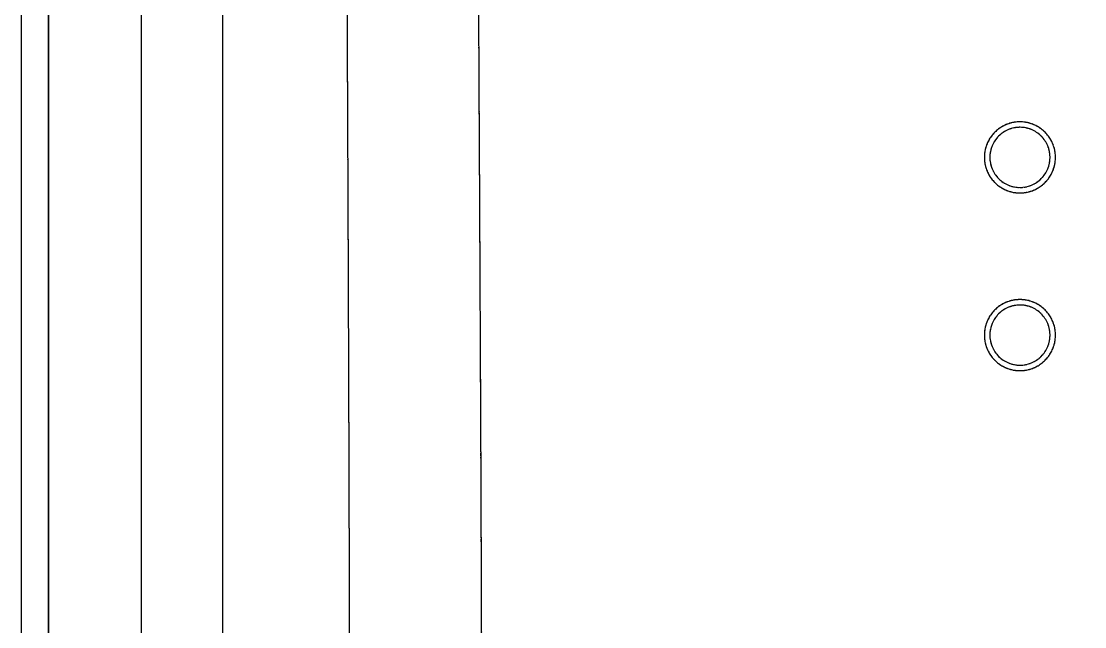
# Model space of a CAD drawing. Header units: millimetres. Extents: x 18456 to 179493, y -203649 to 469211.
# Drawn here: x 142834.6 to 143223.3, y -100032.5 to -99811 of the extents above; entities that cross this region are included whole.
import ezdxf

# ---------------------------------------------------------------- set-up
doc = ezdxf.new("R2010")
doc.units = ezdxf.units.MM
doc.linetypes.add('X-평면도(기본형)$0$HIDDENX2', pattern=[0.75, 0.5, -0.25])
for name, color, linetype, true_color in [('X-평면도(기본형)$0$FIN', 9, 'Continuous', 0x808080), ('X-평면도(기본형)$0$FUR', 6, 'Continuous', 0xff00ff), ('X-평면도(기본형)$0$MC', 7, 'Continuous', 0x7f7fff)]:
    doc.layers.add(name, color=color, linetype=linetype, true_color=true_color)

# ---------------------------------------------------------------- blocks, each defined once
blk = doc.blocks.new('X-평면도(기본형)$0$SB1703 1500')
at = {"layer": 'X-평면도(기본형)$0$FUR', "color": 8, "linetype": 'X-평면도(기본형)$0$HIDDENX2', "ltscale": 2, "true_color": 0x808080}
for points, degree in [([(1500, 800), (750, 800), (0, 800)], 2), ([(106.13, 766.08), (692.17, 766.08), (1278.21, 766.08)], 2), ([(106.13, 736.37), (496.82, 736.37), (887.51, 736.37), (1278.21, 736.37)], 3), ([(206.07, 689.73), (405.57, 690.03), (604.95, 691.06)], 2)]:
    blk.add_open_spline(points, degree=degree, dxfattribs=at)
at = {"layer": 'X-평면도(기본형)$0$FUR'}
for points in [[(1500, 800), (750, 800), (0, 800)], [(106.13, 766.08), (692.17, 766.08), (1278.21, 766.08)]]:
    blk.add_open_spline(points, degree=2, dxfattribs=at)
at = {"layer": 'X-평면도(기본형)$0$FUR', "color": 8, "true_color": 0x808080}
for points, degree in [([(106.13, 736.37), (496.82, 736.37), (887.51, 736.37), (1278.21, 736.37)], 3), ([(206.07, 689.73), (405.57, 690.03), (604.95, 691.06)], 2)]:
    blk.add_open_spline(points, degree=degree, dxfattribs=at)
at = {"layer": 'X-평면도(기본형)$0$FUR', "color": 8, "linetype": 'X-평면도(기본형)$0$HIDDENX2', "ltscale": 2, "true_color": 0x808080}
for points, knots in [([(206.53, 641.36), (273.18, 641.52), (339.8, 641.74), (439.77, 642.17), (472.96, 642.33), (523.02, 642.59), (539.64, 642.68), (572.91, 642.86), (589.66, 642.96), (606.23, 643.07)], [0, 0, 0, 0, 0.5, 0.5, 0.75, 0.75, 0.875, 0.875, 1, 1, 1, 1]), ([(439.7, 458), (439.07, 457.98), (437.83, 457.93), (436.02, 457.51), (434.28, 456.87), (432.65, 455.98), (431.16, 454.87), (429.84, 453.54), (428.72, 452.05), (427.83, 450.42), (427.19, 448.68), (426.77, 446.87), (426.72, 445.63), (426.7, 445)], [0, 0, 0, 0, 0.091508, 0.182212, 0.272591, 0.363079, 0.454125, 0.545905, 0.636948, 0.72743, 0.817801, 0.908498, 1, 1, 1, 1]), ([(450.7, 445), (450.7, 445.72), (450.55, 447.17), (450.13, 448.54), (449.31, 450.53), (448.49, 451.77), (446.47, 453.79), (445.22, 454.62), (442.59, 455.71), (441.13, 456), (438.27, 456), (436.8, 455.71), (434.17, 454.62), (432.93, 453.79), (430.91, 451.77), (430.08, 450.53), (428.99, 447.89), (428.69, 446.43), (428.7, 445)], [0, 0, 0, 0, 0.0625, 0.125, 0.125, 0.25, 0.25, 0.375, 0.375, 0.5, 0.5, 0.625, 0.625, 0.75, 0.75, 0.875, 0.875, 1, 1, 1, 1]), ([(452.7, 445), (452.67, 445.63), (452.62, 446.87), (452.21, 448.68), (451.56, 450.42), (450.67, 452.05), (449.56, 453.54), (448.24, 454.86), (446.74, 455.98), (445.11, 456.87), (443.38, 457.51), (441.56, 457.93), (440.32, 457.98), (439.7, 458)], [0, 0, 0, 0, 0.091512, 0.182215, 0.272587, 0.363067, 0.454105, 0.545879, 0.63692, 0.727403, 0.81778, 0.908487, 1, 1, 1, 1]), ([(504.7, 458), (504.07, 457.98), (502.83, 457.93), (501.02, 457.51), (499.28, 456.87), (497.65, 455.98), (496.16, 454.87), (494.84, 453.54), (493.72, 452.05), (492.83, 450.42), (492.19, 448.68), (491.77, 446.87), (491.72, 445.63), (491.7, 445)], [0, 0, 0, 0, 0.091502, 0.182204, 0.272581, 0.363068, 0.454114, 0.545894, 0.636938, 0.727421, 0.817795, 0.908494, 1, 1, 1, 1]), ([(515.7, 445), (515.7, 445.72), (515.55, 447.17), (515.13, 448.54), (514.31, 450.53), (513.49, 451.77), (511.47, 453.79), (510.22, 454.62), (507.59, 455.71), (506.13, 456), (503.27, 456), (501.8, 455.71), (499.17, 454.62), (497.93, 453.79), (495.91, 451.77), (495.08, 450.53), (493.99, 447.89), (493.69, 446.43), (493.7, 445)], [0, 0, 0, 0, 0.0625, 0.125, 0.125, 0.25, 0.25, 0.375, 0.375, 0.5, 0.5, 0.625, 0.625, 0.75, 0.75, 0.875, 0.875, 1, 1, 1, 1]), ([(517.7, 445), (517.67, 445.63), (517.62, 446.87), (517.21, 448.68), (516.56, 450.42), (515.67, 452.05), (514.56, 453.54), (513.24, 454.87), (511.74, 455.98), (510.11, 456.87), (508.38, 457.51), (506.56, 457.93), (505.32, 457.98), (504.7, 458)], [0, 0, 0, 0, 0.091516, 0.182221, 0.272595, 0.363075, 0.454114, 0.54589, 0.63693, 0.727413, 0.817788, 0.908492, 1, 1, 1, 1]), ([(426.7, 445), (426.72, 444.38), (426.77, 443.14), (427.19, 441.32), (427.83, 439.58), (428.72, 437.96), (429.84, 436.46), (431.16, 435.14), (432.65, 434.03), (434.28, 433.14), (436.02, 432.49), (437.83, 432.08), (439.07, 432.03), (439.7, 432)], [0, 0, 0, 0, 0.091507, 0.182206, 0.272577, 0.363057, 0.454096, 0.545872, 0.636914, 0.727399, 0.817778, 0.908486, 1, 1, 1, 1]), ([(428.7, 445), (428.7, 443.56), (428.98, 442.13), (430.08, 439.46), (430.91, 438.23), (432.93, 436.21), (434.17, 435.38), (436.81, 434.29), (438.27, 434), (441.13, 434), (442.59, 434.29), (445.23, 435.38), (446.46, 436.21), (448.49, 438.23), (449.31, 439.46), (450.14, 441.46), (450.55, 442.84), (450.7, 444.28), (450.7, 445)], [0, 0, 0, 0, 0.125, 0.125, 0.25, 0.25, 0.375, 0.375, 0.5, 0.5, 0.625, 0.625, 0.75, 0.75, 0.875, 0.875, 0.9375, 1, 1, 1, 1]), ([(439.7, 432), (440.32, 432.03), (441.56, 432.08), (443.38, 432.49), (445.11, 433.14), (446.74, 434.03), (448.24, 435.14), (449.56, 436.46), (450.67, 437.96), (451.56, 439.59), (452.21, 441.32), (452.62, 443.14), (452.67, 444.38), (452.7, 445)], [0, 0, 0, 0, 0.091509, 0.182213, 0.272591, 0.363077, 0.454119, 0.545896, 0.636937, 0.727419, 0.817792, 0.908493, 1, 1, 1, 1]), ([(491.7, 445), (491.72, 444.38), (491.77, 443.14), (492.19, 441.32), (492.83, 439.58), (493.72, 437.96), (494.84, 436.46), (496.16, 435.14), (497.65, 434.03), (499.28, 433.14), (501.02, 432.49), (502.83, 432.08), (504.07, 432.03), (504.7, 432)], [0, 0, 0, 0, 0.091513, 0.182215, 0.272588, 0.363068, 0.454107, 0.545883, 0.636923, 0.727407, 0.817784, 0.90849, 1, 1, 1, 1]), ([(493.7, 445), (493.7, 443.56), (493.98, 442.13), (495.08, 439.46), (495.91, 438.23), (497.93, 436.21), (499.17, 435.38), (501.81, 434.29), (503.27, 434), (506.13, 434), (507.59, 434.29), (510.23, 435.38), (511.46, 436.21), (513.49, 438.23), (514.31, 439.46), (515.14, 441.46), (515.55, 442.84), (515.7, 444.28), (515.7, 445)], [0, 0, 0, 0, 0.125, 0.125, 0.25, 0.25, 0.375, 0.375, 0.5, 0.5, 0.625, 0.625, 0.75, 0.75, 0.875, 0.875, 0.9375, 1, 1, 1, 1]), ([(504.7, 432), (505.32, 432.03), (506.56, 432.08), (508.38, 432.49), (510.11, 433.14), (511.74, 434.03), (513.24, 435.14), (514.56, 436.46), (515.67, 437.96), (516.56, 439.59), (517.21, 441.32), (517.62, 443.14), (517.67, 444.38), (517.7, 445)], [0, 0, 0, 0, 0.091505, 0.182208, 0.272585, 0.363069, 0.45411, 0.545886, 0.636927, 0.72741, 0.817785, 0.908488, 1, 1, 1, 1])]:
    blk.add_open_spline(points, degree=3, knots=knots, dxfattribs=at)
at = {"layer": 'X-평면도(기본형)$0$FUR', "color": 8, "true_color": 0x808080}
for points, knots in [([(206.53, 641.36), (273.18, 641.52), (339.8, 641.74), (439.77, 642.17), (472.96, 642.33), (523.02, 642.59), (539.64, 642.68), (572.91, 642.86), (589.66, 642.96), (606.23, 643.07)], [0, 0, 0, 0, 0.5, 0.5, 0.75, 0.75, 0.875, 0.875, 1, 1, 1, 1]), ([(439.7, 458), (439.07, 457.98), (437.83, 457.93), (436.02, 457.51), (434.28, 456.87), (432.65, 455.98), (431.16, 454.87), (429.84, 453.54), (428.72, 452.05), (427.83, 450.42), (427.19, 448.68), (426.77, 446.87), (426.72, 445.63), (426.7, 445)], [0, 0, 0, 0, 0.091508, 0.182212, 0.272591, 0.363079, 0.454125, 0.545905, 0.636948, 0.72743, 0.817801, 0.908498, 1, 1, 1, 1]), ([(450.7, 445), (450.7, 445.72), (450.55, 447.17), (450.13, 448.54), (449.31, 450.53), (448.49, 451.77), (446.47, 453.79), (445.22, 454.62), (442.59, 455.71), (441.13, 456), (438.27, 456), (436.8, 455.71), (434.17, 454.62), (432.93, 453.79), (430.91, 451.77), (430.08, 450.53), (428.99, 447.89), (428.69, 446.43), (428.7, 445)], [0, 0, 0, 0, 0.0625, 0.125, 0.125, 0.25, 0.25, 0.375, 0.375, 0.5, 0.5, 0.625, 0.625, 0.75, 0.75, 0.875, 0.875, 1, 1, 1, 1]), ([(452.7, 445), (452.67, 445.63), (452.62, 446.87), (452.21, 448.68), (451.56, 450.42), (450.67, 452.05), (449.56, 453.54), (448.24, 454.86), (446.74, 455.98), (445.11, 456.87), (443.38, 457.51), (441.56, 457.93), (440.32, 457.98), (439.7, 458)], [0, 0, 0, 0, 0.091512, 0.182215, 0.272587, 0.363067, 0.454105, 0.545879, 0.63692, 0.727403, 0.81778, 0.908487, 1, 1, 1, 1]), ([(504.7, 458), (504.07, 457.98), (502.83, 457.93), (501.02, 457.51), (499.28, 456.87), (497.65, 455.98), (496.16, 454.87), (494.84, 453.54), (493.72, 452.05), (492.83, 450.42), (492.19, 448.68), (491.77, 446.87), (491.72, 445.63), (491.7, 445)], [0, 0, 0, 0, 0.091502, 0.182204, 0.272581, 0.363068, 0.454114, 0.545894, 0.636938, 0.727421, 0.817795, 0.908494, 1, 1, 1, 1]), ([(515.7, 445), (515.7, 445.72), (515.55, 447.17), (515.13, 448.54), (514.31, 450.53), (513.49, 451.77), (511.47, 453.79), (510.22, 454.62), (507.59, 455.71), (506.13, 456), (503.27, 456), (501.8, 455.71), (499.17, 454.62), (497.93, 453.79), (495.91, 451.77), (495.08, 450.53), (493.99, 447.89), (493.69, 446.43), (493.7, 445)], [0, 0, 0, 0, 0.0625, 0.125, 0.125, 0.25, 0.25, 0.375, 0.375, 0.5, 0.5, 0.625, 0.625, 0.75, 0.75, 0.875, 0.875, 1, 1, 1, 1]), ([(517.7, 445), (517.67, 445.63), (517.62, 446.87), (517.21, 448.68), (516.56, 450.42), (515.67, 452.05), (514.56, 453.54), (513.24, 454.87), (511.74, 455.98), (510.11, 456.87), (508.38, 457.51), (506.56, 457.93), (505.32, 457.98), (504.7, 458)], [0, 0, 0, 0, 0.091516, 0.182221, 0.272595, 0.363075, 0.454114, 0.54589, 0.63693, 0.727413, 0.817788, 0.908492, 1, 1, 1, 1]), ([(426.7, 445), (426.72, 444.38), (426.77, 443.14), (427.19, 441.32), (427.83, 439.58), (428.72, 437.96), (429.84, 436.46), (431.16, 435.14), (432.65, 434.03), (434.28, 433.14), (436.02, 432.49), (437.83, 432.08), (439.07, 432.03), (439.7, 432)], [0, 0, 0, 0, 0.091507, 0.182206, 0.272577, 0.363057, 0.454096, 0.545872, 0.636914, 0.727399, 0.817778, 0.908486, 1, 1, 1, 1]), ([(428.7, 445), (428.7, 443.56), (428.98, 442.13), (430.08, 439.46), (430.91, 438.23), (432.93, 436.21), (434.17, 435.38), (436.81, 434.29), (438.27, 434), (441.13, 434), (442.59, 434.29), (445.23, 435.38), (446.46, 436.21), (448.49, 438.23), (449.31, 439.46), (450.14, 441.46), (450.55, 442.84), (450.7, 444.28), (450.7, 445)], [0, 0, 0, 0, 0.125, 0.125, 0.25, 0.25, 0.375, 0.375, 0.5, 0.5, 0.625, 0.625, 0.75, 0.75, 0.875, 0.875, 0.9375, 1, 1, 1, 1]), ([(439.7, 432), (440.32, 432.03), (441.56, 432.08), (443.38, 432.49), (445.11, 433.14), (446.74, 434.03), (448.24, 435.14), (449.56, 436.46), (450.67, 437.96), (451.56, 439.59), (452.21, 441.32), (452.62, 443.14), (452.67, 444.38), (452.7, 445)], [0, 0, 0, 0, 0.091509, 0.182213, 0.272591, 0.363077, 0.454119, 0.545896, 0.636937, 0.727419, 0.817792, 0.908493, 1, 1, 1, 1]), ([(491.7, 445), (491.72, 444.38), (491.77, 443.14), (492.19, 441.32), (492.83, 439.58), (493.72, 437.96), (494.84, 436.46), (496.16, 435.14), (497.65, 434.03), (499.28, 433.14), (501.02, 432.49), (502.83, 432.08), (504.07, 432.03), (504.7, 432)], [0, 0, 0, 0, 0.091513, 0.182215, 0.272588, 0.363068, 0.454107, 0.545883, 0.636923, 0.727407, 0.817784, 0.90849, 1, 1, 1, 1]), ([(493.7, 445), (493.7, 443.56), (493.98, 442.13), (495.08, 439.46), (495.91, 438.23), (497.93, 436.21), (499.17, 435.38), (501.81, 434.29), (503.27, 434), (506.13, 434), (507.59, 434.29), (510.23, 435.38), (511.46, 436.21), (513.49, 438.23), (514.31, 439.46), (515.14, 441.46), (515.55, 442.84), (515.7, 444.28), (515.7, 445)], [0, 0, 0, 0, 0.125, 0.125, 0.25, 0.25, 0.375, 0.375, 0.5, 0.5, 0.625, 0.625, 0.75, 0.75, 0.875, 0.875, 0.9375, 1, 1, 1, 1]), ([(504.7, 432), (505.32, 432.03), (506.56, 432.08), (508.38, 432.49), (510.11, 433.14), (511.74, 434.03), (513.24, 435.14), (514.56, 436.46), (515.67, 437.96), (516.56, 439.59), (517.21, 441.32), (517.62, 443.14), (517.67, 444.38), (517.7, 445)], [0, 0, 0, 0, 0.091505, 0.182208, 0.272585, 0.363069, 0.45411, 0.545886, 0.636927, 0.72741, 0.817785, 0.908488, 1, 1, 1, 1])]:
    blk.add_open_spline(points, degree=3, knots=knots, dxfattribs=at)
blk = doc.blocks.new('X-평면도(기본형)$0$ba15002200')
at = {"layer": 'X-평면도(기본형)$0$MC'}
blk.add_lwpolyline([(0, 2200), (1500, 2200), (1500, 0), (0, 0)], close=True, dxfattribs=at)
at = {"layer": 'X-평면도(기본형)$0$FUR'}
blk.add_blockref('X-평면도(기본형)$0$SB1703 1500', (0, 1400), dxfattribs=at)

msp = doc.modelspace()

# ---------------------------------------------------------------- linework, layer by layer
at = {"layer": 'X-평면도(기본형)$0$FIN'}
msp.add_line((142834.65, -98855.52), (142834.65, -100375.52), dxfattribs=at)

# ---------------------------------------------------------------- block references
at = {"rotation": 89.99999999999997}
msp.add_blockref('X-평면도(기본형)$0$ba15002200', (145044.65, -100365.52), dxfattribs=at)

doc.saveas('drawing.dxf')
